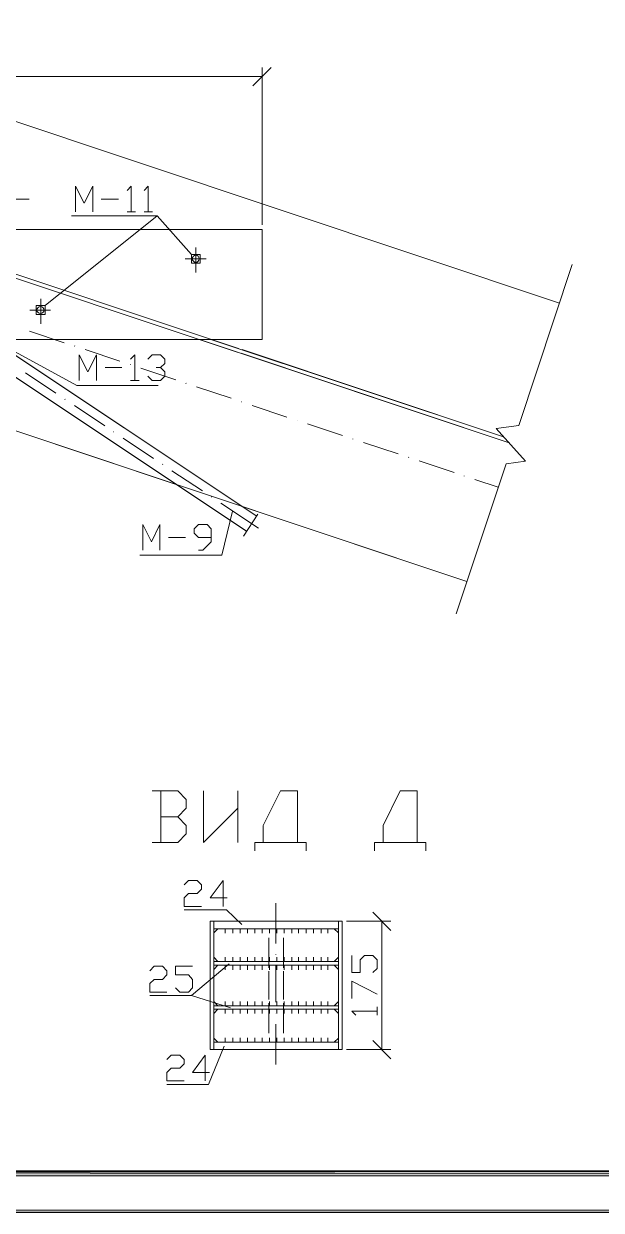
# Model space of a CAD drawing. Header units: millimetres. Extents: x -258556 to -95372, y 16759 to 83874.
# Drawn here: x -128431 to -128352.5, y 41411.4 to 41572.7 of the extents above; entities that cross this region are included whole.
import ezdxf
from ezdxf.xclip import XClip

# ---------------------------------------------------------------- set-up
doc = ezdxf.new("R2010")
doc.units = ezdxf.units.MM
doc.header["$LTSCALE"] = 0.5
doc.header["$XCLIPFRAME"] = 2

# ---------------------------------------------------------------- blocks, each defined once
blk = doc.blocks.new('MF13D4CA0')
at = {"color": 7, "linetype": 'Continuous', "lineweight": 5, "true_color": 0x000007}
blk.add_lwpolyline([(17.9, 582.9), (17.9, 11.05), (823.42, 11.05), (823.42, 582.9)], close=True, dxfattribs=at)

msp = doc.modelspace()

# ---------------------------------------------------------------- hatches: boundary and pattern name
at = {"true_color": 0x000007}
h = msp.add_hatch(color=7, dxfattribs=at)
h.paths.add_polyline_path([(-128336.362, 41416.87), (-128336.362, 41416.147), (-128151.253, 41416.87)])
h.paths.add_polyline_path([(-128336.362, 41416.147), (-128151.253, 41416.87), (-128150.53, 41416.182)])
h.paths.add_polyline_path([(-128151.253, 41416.87), (-128150.53, 41416.182), (-128151.253, 42001.108)])
h.paths.add_polyline_path([(-128150.53, 41416.182), (-128151.253, 42001.108), (-128150.53, 42001.762)])
h.paths.add_polyline_path([(-128151.253, 42001.108), (-128150.53, 42001.762), (-128963.796, 42001.108)])
h.paths.add_polyline_path([(-128150.53, 42001.762), (-128963.796, 42001.108), (-128964.484, 42001.762)])
h.paths.add_polyline_path([(-128963.796, 42001.108), (-128964.484, 42001.762), (-128963.796, 41416.87)])
h.paths.add_polyline_path([(-128964.484, 42001.762), (-128963.796, 41416.87), (-128964.484, 41416.182)])
h.paths.add_polyline_path([(-128963.796, 41416.87), (-128964.484, 41416.182), (-128336.362, 41416.733)])
h.paths.add_polyline_path([(-128964.484, 41416.182), (-128336.362, 41416.733), (-128336.362, 41416.044)])

# ---------------------------------------------------------------- linework, layer by layer
at = {"color": 7, "linetype": 'Continuous', "lineweight": 5, "true_color": 0x000007}
for points in [[(-128964.14, 41416.526), (-128150.875, 41416.388), (-128150.875, 42001.418), (-128964.14, 42001.418)], [(-128393.808, 41518.787), (-128393.808, 41518.787)], [(-128396.699, 41438.21), (-128396.699, 41438.21)]]:
    msp.add_lwpolyline(points, close=True, dxfattribs=at)
for points in [[(-128398.592, 41565.528), (-128498.271, 41565.528), (-128498.271, 41565.528)], [(-128399.866, 41564.255), (-128397.353, 41566.768), (-128397.353, 41566.768)], [(-128398.592, 41545.359), (-128398.592, 41566.768), (-128398.592, 41566.768)], [(-128358.149, 41534.723), (-128434.836, 41560.297), (-128434.836, 41560.297)], [(-128423.925, 41547.148), (-128423.925, 41550.625), (-128422.755, 41548.284), (-128421.584, 41550.625), (-128421.584, 41547.148)], [(-128416.938, 41550.04), (-128416.387, 41550.625), (-128416.387, 41547.148)], [(-128414.632, 41550.04), (-128414.047, 41550.625), (-128414.047, 41547.148)], [(-128439.827, 41546.013), (-128435.903, 41548.835), (-128430.258, 41548.835)], [(-128420.449, 41548.869), (-128418.108, 41548.869), (-128418.108, 41548.869)], [(-128428.09, 41534.379), (-128412.842, 41546.598), (-128424.51, 41546.598)], [(-128416.938, 41547.148), (-128415.802, 41547.148), (-128415.802, 41547.148)], [(-128414.632, 41547.148), (-128413.461, 41547.148), (-128413.461, 41547.148)], [(-128412.842, 41546.598), (-128408.195, 41541.331), (-128408.195, 41541.331)], [(-128401.793, 41528.527), (-128441.066, 41541.641), (-128441.066, 41541.641)], [(-128407.576, 41542.295), (-128407.576, 41538.888), (-128407.576, 41538.888)], [(-128401.965, 41528.045), (-128441.238, 41541.159), (-128441.238, 41541.159)], [(-128409.056, 41540.746), (-128406.199, 41540.746), (-128406.199, 41540.746)], [(-128365.412, 41512.866), (-128362.796, 41513.211), (-128366.789, 41517.651), (-128363.691, 41518.064), (-128356.428, 41539.955)], [(-128412.704, 41523.502), (-128423.787, 41523.502), (-128448.466, 41536.995)], [(-128428.675, 41535.308), (-128428.675, 41531.9), (-128428.675, 41531.9)], [(-128443.062, 41533.415), (-128442.374, 41534.448), (-128399.315, 41505.742)], [(-128430.155, 41533.759), (-128427.333, 41533.759), (-128427.333, 41533.759)], [(-128443.751, 41532.382), (-128400.692, 41503.711), (-128400.692, 41503.711)], [(-128430.189, 41530.902), (-128425.474, 41529.319), (-128425.474, 41529.319)], [(-128424.028, 41528.872), (-128424.063, 41528.906), (-128424.063, 41528.906)], [(-128422.617, 41528.39), (-128417.902, 41526.806), (-128417.902, 41526.806)], [(-128365.79, 41516.549), (-128401.311, 41528.39), (-128401.311, 41528.39)], [(-128423.443, 41524.191), (-128423.443, 41527.667), (-128422.273, 41525.361), (-128421.103, 41527.667), (-128421.103, 41524.191)], [(-128416.456, 41527.116), (-128415.871, 41527.667), (-128415.871, 41524.191)], [(-128414.115, 41527.116), (-128413.53, 41527.667), (-128412.394, 41527.667), (-128411.809, 41527.116), (-128411.809, 41526.497), (-128412.394, 41525.946), (-128412.98, 41525.946)], [(-128365.136, 41515.792), (-128401.449, 41527.908), (-128401.449, 41527.908)], [(-128419.932, 41525.946), (-128417.626, 41525.946), (-128417.626, 41525.946)], [(-128416.49, 41526.325), (-128416.49, 41526.359), (-128416.49, 41526.359)], [(-128415.079, 41525.877), (-128410.329, 41524.294), (-128410.329, 41524.294)], [(-128412.394, 41525.946), (-128411.809, 41525.361), (-128411.809, 41524.776), (-128412.394, 41524.191), (-128413.53, 41524.191), (-128414.115, 41524.776)], [(-128416.456, 41524.191), (-128415.286, 41524.191), (-128415.286, 41524.191)], [(-128408.918, 41523.812), (-128408.953, 41523.846), (-128408.953, 41523.846)], [(-128370.747, 41496.896), (-128447.434, 41522.47), (-128447.434, 41522.47)], [(-128407.507, 41523.33), (-128402.791, 41521.781), (-128402.791, 41521.781)], [(-128401.346, 41521.299), (-128401.38, 41521.299), (-128401.38, 41521.299)], [(-128399.935, 41520.817), (-128395.219, 41519.234), (-128395.219, 41519.234)], [(-128392.397, 41518.305), (-128387.647, 41516.721), (-128387.647, 41516.721)], [(-128386.236, 41516.24), (-128386.27, 41516.274), (-128386.27, 41516.274)], [(-128384.824, 41515.792), (-128380.109, 41514.209), (-128380.109, 41514.209)], [(-128378.663, 41513.727), (-128378.698, 41513.761), (-128378.698, 41513.761)], [(-128377.252, 41513.279), (-128372.502, 41511.696), (-128372.502, 41511.696)], [(-128372.227, 41492.49), (-128365.412, 41512.866), (-128365.412, 41512.866)], [(-128371.125, 41511.214), (-128371.125, 41511.249), (-128371.125, 41511.249)], [(-128369.68, 41510.732), (-128366.513, 41509.7), (-128366.513, 41509.7)], [(-128402.619, 41506.43), (-128404.065, 41500.441), (-128415.182, 41500.441)], [(-128401.105, 41503.057), (-128399.177, 41506.017), (-128399.177, 41506.017)], [(-128414.804, 41501.129), (-128414.804, 41504.606), (-128413.634, 41502.265), (-128412.463, 41504.606), (-128412.463, 41501.129)], [(-128407.232, 41501.129), (-128406.646, 41501.129), (-128405.511, 41502.265), (-128405.511, 41504.021), (-128406.061, 41504.606), (-128407.232, 41504.606), (-128407.817, 41504.021), (-128407.817, 41503.436), (-128407.232, 41502.85), (-128405.511, 41502.85)], [(-128411.327, 41502.85), (-128408.987, 41502.85), (-128408.987, 41502.85)], [(-128410.054, 41464.886), (-128408.884, 41466.056), (-128408.884, 41467.226), (-128410.054, 41468.396), (-128413.53, 41468.396)], [(-128412.36, 41468.396), (-128412.36, 41461.409), (-128412.36, 41461.409)], [(-128406.543, 41468.396), (-128406.543, 41461.409), (-128401.897, 41466.056), (-128401.897, 41461.409), (-128401.897, 41468.396)], [(-128399.59, 41460.239), (-128399.59, 41461.409), (-128393.773, 41461.409), (-128393.773, 41468.396), (-128396.08, 41468.396), (-128398.42, 41463.715), (-128398.42, 41461.409), (-128392.603, 41461.409), (-128392.603, 41460.239)], [(-128383.31, 41460.239), (-128383.31, 41461.409), (-128377.493, 41461.409), (-128377.493, 41468.396), (-128379.799, 41468.396), (-128382.14, 41463.715), (-128382.14, 41461.409), (-128376.323, 41461.409), (-128376.323, 41460.239)], [(-128413.53, 41461.409), (-128410.054, 41461.409), (-128408.884, 41462.579), (-128408.884, 41463.715), (-128410.054, 41464.886), (-128412.36, 41464.886)], [(-128409.159, 41455.627), (-128408.574, 41456.212), (-128407.404, 41456.212), (-128406.819, 41455.627), (-128406.819, 41455.042), (-128407.404, 41454.456), (-128408.574, 41454.456), (-128409.159, 41453.871), (-128409.159, 41452.701), (-128406.819, 41452.701)], [(-128403.342, 41453.871), (-128405.648, 41453.871), (-128403.893, 41456.212), (-128403.893, 41452.701)], [(-128396.699, 41453.149), (-128396.699, 41447.676), (-128396.699, 41447.676)], [(-128401.346, 41450.223), (-128403.445, 41452.219), (-128409.159, 41452.219)], [(-128381.073, 41449.431), (-128383.551, 41451.909), (-128383.551, 41451.909)], [(-128403.583, 41449.672), (-128403.583, 41449.087), (-128403.583, 41449.087)], [(-128402.55, 41449.672), (-128402.55, 41449.087), (-128402.55, 41449.087)], [(-128401.587, 41449.672), (-128401.587, 41449.087), (-128401.587, 41449.087)], [(-128400.554, 41449.672), (-128400.554, 41449.087), (-128400.554, 41449.087)], [(-128399.59, 41449.672), (-128399.59, 41449.087), (-128399.59, 41449.087)], [(-128398.558, 41449.672), (-128398.558, 41449.087), (-128398.558, 41449.087)], [(-128397.594, 41449.672), (-128397.594, 41449.087), (-128397.594, 41449.087)], [(-128396.561, 41449.672), (-128396.561, 41449.087), (-128396.561, 41449.087)], [(-128395.598, 41449.672), (-128395.598, 41449.087), (-128395.598, 41449.087)], [(-128394.565, 41449.672), (-128394.565, 41449.087), (-128394.565, 41449.087)], [(-128393.636, 41449.672), (-128393.636, 41449.087), (-128393.636, 41449.087)], [(-128392.603, 41449.672), (-128392.603, 41449.087), (-128392.603, 41449.087)], [(-128391.605, 41449.672), (-128391.605, 41449.087), (-128391.605, 41449.087)], [(-128390.572, 41449.672), (-128390.572, 41449.087), (-128390.572, 41449.087)], [(-128389.643, 41449.672), (-128389.643, 41449.087), (-128389.643, 41449.087)], [(-128387.096, 41450.705), (-128381.073, 41450.705), (-128381.073, 41450.705)], [(-128382.312, 41433.254), (-128382.312, 41450.705), (-128382.312, 41450.705)], [(-128397.663, 41444.372), (-128397.663, 41448.433), (-128397.663, 41448.433)], [(-128395.667, 41444.372), (-128395.667, 41448.433), (-128395.667, 41448.433)], [(-128396.699, 41446.161), (-128396.699, 41446.196), (-128396.699, 41446.196)], [(-128403.067, 41444.888), (-128408.161, 41440.585), (-128413.84, 41440.585)], [(-128413.84, 41443.958), (-128413.255, 41444.578), (-128412.119, 41444.578), (-128411.534, 41443.958), (-128411.534, 41443.408), (-128412.119, 41442.788), (-128413.255, 41442.788), (-128413.84, 41442.238), (-128413.84, 41441.067), (-128411.534, 41441.067)], [(-128410.364, 41441.652), (-128409.779, 41441.067), (-128408.608, 41441.067), (-128408.023, 41441.652), (-128408.023, 41442.788), (-128408.608, 41443.408), (-128410.364, 41443.408), (-128410.364, 41444.578), (-128408.023, 41444.578)], [(-128403.583, 41445.198), (-128403.583, 41445.817), (-128403.583, 41445.817)], [(-128403.583, 41444.716), (-128403.583, 41444.096), (-128403.583, 41444.096)], [(-128402.55, 41445.198), (-128402.55, 41445.817), (-128402.55, 41445.817)], [(-128402.55, 41444.716), (-128402.55, 41444.096), (-128402.55, 41444.096)], [(-128401.587, 41445.198), (-128401.587, 41445.817), (-128401.587, 41445.817)], [(-128401.587, 41444.716), (-128401.587, 41444.096), (-128401.587, 41444.096)], [(-128400.554, 41445.198), (-128400.554, 41445.817), (-128400.554, 41445.817)], [(-128400.554, 41444.716), (-128400.554, 41444.096), (-128400.554, 41444.096)], [(-128399.59, 41445.198), (-128399.59, 41445.817), (-128399.59, 41445.817)], [(-128399.59, 41444.716), (-128399.59, 41444.096), (-128399.59, 41444.096)], [(-128398.558, 41445.198), (-128398.558, 41445.817), (-128398.558, 41445.817)], [(-128398.558, 41444.716), (-128398.558, 41444.096), (-128398.558, 41444.096)], [(-128397.594, 41445.198), (-128397.594, 41445.817), (-128397.594, 41445.817)], [(-128397.594, 41444.716), (-128397.594, 41444.096), (-128397.594, 41444.096)], [(-128396.699, 41444.681), (-128396.699, 41439.69), (-128396.699, 41439.69)], [(-128396.561, 41445.198), (-128396.561, 41445.817), (-128396.561, 41445.817)], [(-128396.561, 41444.716), (-128396.561, 41444.096), (-128396.561, 41444.096)], [(-128395.598, 41445.198), (-128395.598, 41445.817), (-128395.598, 41445.817)], [(-128395.598, 41444.716), (-128395.598, 41444.096), (-128395.598, 41444.096)], [(-128394.565, 41445.198), (-128394.565, 41445.817), (-128394.565, 41445.817)], [(-128394.565, 41444.716), (-128394.565, 41444.096), (-128394.565, 41444.096)], [(-128393.636, 41445.198), (-128393.636, 41445.817), (-128393.636, 41445.817)], [(-128393.636, 41444.716), (-128393.636, 41444.096), (-128393.636, 41444.096)], [(-128392.603, 41445.198), (-128392.603, 41445.817), (-128392.603, 41445.817)], [(-128392.603, 41444.716), (-128392.603, 41444.096), (-128392.603, 41444.096)], [(-128391.605, 41445.198), (-128391.605, 41445.817), (-128391.605, 41445.817)], [(-128391.605, 41444.716), (-128391.605, 41444.096), (-128391.605, 41444.096)], [(-128390.572, 41445.198), (-128390.572, 41445.817), (-128390.572, 41445.817)], [(-128390.572, 41444.716), (-128390.572, 41444.096), (-128390.572, 41444.096)], [(-128389.643, 41445.198), (-128389.643, 41445.817), (-128389.643, 41445.817)], [(-128389.643, 41444.716), (-128389.643, 41444.096), (-128389.643, 41444.096)], [(-128383.516, 41443.718), (-128382.931, 41444.268), (-128382.931, 41445.439), (-128383.516, 41446.024), (-128384.687, 41446.024), (-128385.237, 41445.439), (-128385.237, 41443.718), (-128386.408, 41443.718), (-128386.408, 41446.024)], [(-128397.663, 41440.035), (-128397.663, 41443.89), (-128397.663, 41443.89)], [(-128395.667, 41440.035), (-128395.667, 41443.89), (-128395.667, 41443.89)], [(-128386.408, 41440.207), (-128386.408, 41442.547), (-128382.931, 41440.792)], [(-128408.161, 41440.585), (-128402.895, 41438.933), (-128402.895, 41438.933)], [(-128405.132, 41435.491), (-128405.132, 41439.794), (-128405.132, 41439.794)], [(-128403.583, 41439.209), (-128403.583, 41439.794), (-128403.583, 41439.794)], [(-128402.55, 41439.209), (-128402.55, 41439.794), (-128402.55, 41439.794)], [(-128401.587, 41439.209), (-128401.587, 41439.794), (-128401.587, 41439.794)], [(-128400.554, 41439.209), (-128400.554, 41439.794), (-128400.554, 41439.794)], [(-128399.59, 41439.209), (-128399.59, 41439.794), (-128399.59, 41439.794)], [(-128398.558, 41439.209), (-128398.558, 41439.794), (-128398.558, 41439.794)], [(-128397.594, 41439.209), (-128397.594, 41439.794), (-128397.594, 41439.794)], [(-128396.561, 41439.209), (-128396.561, 41439.794), (-128396.561, 41439.794)], [(-128395.598, 41439.209), (-128395.598, 41439.794), (-128395.598, 41439.794)], [(-128394.565, 41439.209), (-128394.565, 41439.794), (-128394.565, 41439.794)], [(-128393.636, 41439.209), (-128393.636, 41439.794), (-128393.636, 41439.794)], [(-128392.603, 41439.209), (-128392.603, 41439.794), (-128392.603, 41439.794)], [(-128391.605, 41439.209), (-128391.605, 41439.794), (-128391.605, 41439.794)], [(-128390.572, 41439.209), (-128390.572, 41439.794), (-128390.572, 41439.794)], [(-128389.643, 41439.209), (-128389.643, 41439.794), (-128389.643, 41439.794)], [(-128403.583, 41438.727), (-128403.583, 41438.142), (-128403.583, 41438.142)], [(-128402.55, 41438.727), (-128402.55, 41438.142), (-128402.55, 41438.142)], [(-128401.587, 41438.727), (-128401.587, 41438.142), (-128401.587, 41438.142)], [(-128400.554, 41438.727), (-128400.554, 41438.142), (-128400.554, 41438.142)], [(-128399.59, 41438.727), (-128399.59, 41438.142), (-128399.59, 41438.142)], [(-128398.558, 41438.727), (-128398.558, 41438.142), (-128398.558, 41438.142)], [(-128397.663, 41435.491), (-128397.663, 41439.553), (-128397.663, 41439.553)], [(-128397.594, 41438.727), (-128397.594, 41438.142), (-128397.594, 41438.142)], [(-128396.561, 41438.727), (-128396.561, 41438.142), (-128396.561, 41438.142)], [(-128395.667, 41435.491), (-128395.667, 41439.553), (-128395.667, 41439.553)], [(-128395.598, 41438.727), (-128395.598, 41438.142), (-128395.598, 41438.142)], [(-128394.565, 41438.727), (-128394.565, 41438.142), (-128394.565, 41438.142)], [(-128393.636, 41438.727), (-128393.636, 41438.142), (-128393.636, 41438.142)], [(-128392.603, 41438.727), (-128392.603, 41438.142), (-128392.603, 41438.142)], [(-128391.605, 41438.727), (-128391.605, 41438.142), (-128391.605, 41438.142)], [(-128390.572, 41438.727), (-128390.572, 41438.142), (-128390.572, 41438.142)], [(-128389.643, 41438.727), (-128389.643, 41438.142), (-128389.643, 41438.142)], [(-128385.857, 41437.901), (-128386.408, 41438.451), (-128382.931, 41438.451)], [(-128382.931, 41437.901), (-128382.931, 41439.071), (-128382.931, 41439.071)], [(-128396.699, 41436.696), (-128396.699, 41431.223), (-128396.699, 41431.223)], [(-128403.583, 41434.252), (-128403.583, 41434.837), (-128403.583, 41434.837)], [(-128402.55, 41434.252), (-128402.55, 41434.837), (-128402.55, 41434.837)], [(-128401.587, 41434.252), (-128401.587, 41434.837), (-128401.587, 41434.837)], [(-128400.554, 41434.252), (-128400.554, 41434.837), (-128400.554, 41434.837)], [(-128399.59, 41434.252), (-128399.59, 41434.837), (-128399.59, 41434.837)], [(-128398.558, 41434.252), (-128398.558, 41434.837), (-128398.558, 41434.837)], [(-128397.594, 41434.252), (-128397.594, 41434.837), (-128397.594, 41434.837)], [(-128396.561, 41434.252), (-128396.561, 41434.837), (-128396.561, 41434.837)], [(-128395.598, 41434.252), (-128395.598, 41434.837), (-128395.598, 41434.837)], [(-128394.565, 41434.252), (-128394.565, 41434.837), (-128394.565, 41434.837)], [(-128393.636, 41434.252), (-128393.636, 41434.837), (-128393.636, 41434.837)], [(-128392.603, 41434.252), (-128392.603, 41434.837), (-128392.603, 41434.837)], [(-128391.605, 41434.252), (-128391.605, 41434.837), (-128391.605, 41434.837)], [(-128390.572, 41434.252), (-128390.572, 41434.837), (-128390.572, 41434.837)], [(-128389.643, 41434.252), (-128389.643, 41434.837), (-128389.643, 41434.837)], [(-128403.755, 41433.701), (-128405.855, 41428.504), (-128411.534, 41428.504)], [(-128387.681, 41433.254), (-128388.198, 41433.254), (-128388.198, 41433.254)], [(-128387.096, 41433.254), (-128381.073, 41433.254), (-128381.073, 41433.254)], [(-128383.551, 41434.493), (-128381.073, 41431.98), (-128381.073, 41431.98)], [(-128411.534, 41431.877), (-128410.949, 41432.462), (-128409.779, 41432.462), (-128409.193, 41431.877), (-128409.193, 41431.292), (-128409.779, 41430.707), (-128410.949, 41430.707), (-128411.534, 41430.122), (-128411.534, 41428.986), (-128409.193, 41428.986)], [(-128405.717, 41430.122), (-128408.058, 41430.122), (-128406.302, 41432.462), (-128406.302, 41428.986)]]:
    msp.add_lwpolyline(points, dxfattribs=at)
at = {"color": 7, "linetype": 'Continuous', "lineweight": 18, "true_color": 0x000007}
for points in [[(-128358.149, 41534.723), (-128434.836, 41560.297), (-128440.033, 41544.739)], [(-128498.271, 41544.739), (-128398.592, 41544.739), (-128398.592, 41544.739)], [(-128498.271, 41544.739), (-128498.271, 41529.766), (-128398.592, 41529.766), (-128398.592, 41537.27), (-128398.592, 41544.739)], [(-128407.576, 41540.746), (-128407.576, 41541.331), (-128406.991, 41541.331), (-128406.991, 41540.161), (-128408.195, 41540.161), (-128408.195, 41541.331), (-128407.576, 41541.331)], [(-128428.675, 41533.759), (-128428.675, 41534.379), (-128428.09, 41534.379), (-128428.09, 41533.174), (-128429.294, 41533.174), (-128429.294, 41534.379), (-128428.675, 41534.379)], [(-128400.692, 41503.711), (-128437.521, 41528.218), (-128439.861, 41529.766)], [(-128399.315, 41505.776), (-128435.387, 41529.766), (-128435.387, 41529.766)], [(-128365.136, 41515.792), (-128407.094, 41529.766), (-128407.094, 41529.766)], [(-128405.545, 41529.766), (-128365.79, 41516.549), (-128365.79, 41516.549)], [(-128443.2, 41521.058), (-128410.26, 41510.078), (-128410.26, 41510.078)], [(-128401.415, 41507.118), (-128370.747, 41496.896), (-128370.747, 41496.896)], [(-128405.132, 41450.705), (-128405.132, 41449.672), (-128388.198, 41449.672)], [(-128405.132, 41433.254), (-128405.132, 41449.672), (-128405.132, 41449.672)], [(-128405.132, 41449.121), (-128404.581, 41449.672), (-128404.581, 41449.672)], [(-128388.198, 41449.121), (-128388.783, 41449.672), (-128388.783, 41449.672)], [(-128388.198, 41433.254), (-128388.198, 41450.705), (-128388.198, 41450.705)], [(-128405.132, 41445.783), (-128404.581, 41445.198), (-128404.581, 41445.198)], [(-128405.132, 41445.198), (-128388.198, 41445.198), (-128388.198, 41445.198)], [(-128405.132, 41444.716), (-128388.198, 41444.716), (-128388.198, 41444.716)], [(-128405.132, 41444.131), (-128404.581, 41444.716), (-128404.581, 41444.716)], [(-128388.198, 41445.783), (-128388.783, 41445.198), (-128388.783, 41445.198)], [(-128388.198, 41444.131), (-128388.783, 41444.716), (-128388.783, 41444.716)], [(-128405.132, 41439.794), (-128404.581, 41439.209), (-128404.581, 41439.209)], [(-128388.198, 41439.794), (-128388.783, 41439.209), (-128388.783, 41439.209)], [(-128405.132, 41439.209), (-128388.198, 41439.209), (-128388.198, 41439.209)], [(-128405.132, 41438.727), (-128388.198, 41438.727), (-128388.198, 41438.727)], [(-128405.132, 41438.142), (-128404.581, 41438.727), (-128404.581, 41438.727)], [(-128388.198, 41438.142), (-128388.783, 41438.727), (-128388.783, 41438.727)], [(-128405.132, 41434.803), (-128404.581, 41434.252), (-128404.581, 41434.252)], [(-128405.132, 41434.252), (-128388.198, 41434.252), (-128388.198, 41434.252)], [(-128388.198, 41434.803), (-128388.783, 41434.252), (-128388.783, 41434.252)]]:
    msp.add_lwpolyline(points, dxfattribs=at)
at = {"color": 7, "linetype": 'Continuous', "lineweight": 9, "true_color": 0x000007}
for points in [[(-128426.61, 41522.47), (-128430.74, 41525.223), (-128430.74, 41525.223)], [(-128425.371, 41521.609), (-128425.405, 41521.643), (-128425.405, 41521.643)], [(-128419.967, 41518.029), (-128424.097, 41520.783), (-128424.097, 41520.783)], [(-128418.728, 41517.203), (-128418.762, 41517.238), (-128418.762, 41517.238)], [(-128413.324, 41513.589), (-128417.489, 41516.377), (-128417.489, 41516.377)], [(-128412.085, 41512.798), (-128412.119, 41512.832), (-128412.119, 41512.832)], [(-128406.681, 41509.184), (-128410.846, 41511.937), (-128410.846, 41511.937)], [(-128405.442, 41508.358), (-128405.476, 41508.392), (-128405.476, 41508.392)], [(-128399.074, 41504.124), (-128404.203, 41507.531), (-128404.203, 41507.531)]]:
    msp.add_lwpolyline(points, dxfattribs=at)
at = {"color": 7, "linetype": 'Continuous', "lineweight": 18, "true_color": 0x000007}
msp.add_lwpolyline([(-128405.648, 41433.254), (-128405.648, 41450.705), (-128387.681, 41450.705), (-128387.681, 41433.254)], close=True, dxfattribs=at)
at = {"color": 7, "linetype": 'Continuous', "lineweight": -2, "true_color": 0x000007}
for points in [[(-128963.796, 41416.87), (-128964.484, 41416.182), (-128336.362, 41416.733)], [(-128964.484, 41416.182), (-128336.362, 41416.733), (-128336.362, 41416.044)]]:
    msp.add_lwpolyline(points, close=True, dxfattribs=at)
at = {"color": 7, "linetype": 'Continuous', "lineweight": 18, "true_color": 0x000007}
for points in [[(-128407.128, 41540.746), (-128407.128, 41541.022), (-128407.335, 41541.228), (-128407.61, 41541.228), (-128407.61, 41541.228), (-128407.851, 41541.228), (-128408.058, 41541.022), (-128408.058, 41540.746), (-128408.058, 41540.746), (-128408.058, 41540.505), (-128407.851, 41540.264), (-128407.61, 41540.264), (-128407.61, 41540.264), (-128407.335, 41540.264), (-128407.128, 41540.505), (-128407.128, 41540.746)], [(-128428.227, 41533.759), (-128428.227, 41534.034), (-128428.434, 41534.241), (-128428.709, 41534.241), (-128428.709, 41534.241), (-128428.95, 41534.241), (-128429.191, 41534.034), (-128429.191, 41533.759), (-128429.191, 41533.759), (-128429.191, 41533.518), (-128428.95, 41533.312), (-128428.709, 41533.312), (-128428.709, 41533.312), (-128428.434, 41533.312), (-128428.227, 41533.518), (-128428.227, 41533.759)]]:
    msp.add_open_spline(points, degree=3, knots=[0, 0, 0, 0, 0.0625, 0.0625, 0.0625, 0.062501, 0.125, 0.125, 0.125, 0.125001, 0.1875, 0.1875, 0.1875, 0.187501, 1, 1, 1, 1], dxfattribs=at)

# ---------------------------------------------------------------- block references
at = {"color": 7, "true_color": 0xffffff}
ref = msp.add_blockref('MF13D4CA0', (-129002.656, 41399.901), dxfattribs=dict(at, xscale=1.040502, yscale=1.040502, zscale=1.040502))
XClip(ref).set_block_clipping_path([(17.9953933291, 10.8175456262), (823.5538829452, 582.7005601007)])

doc.saveas('drawing.dxf')
